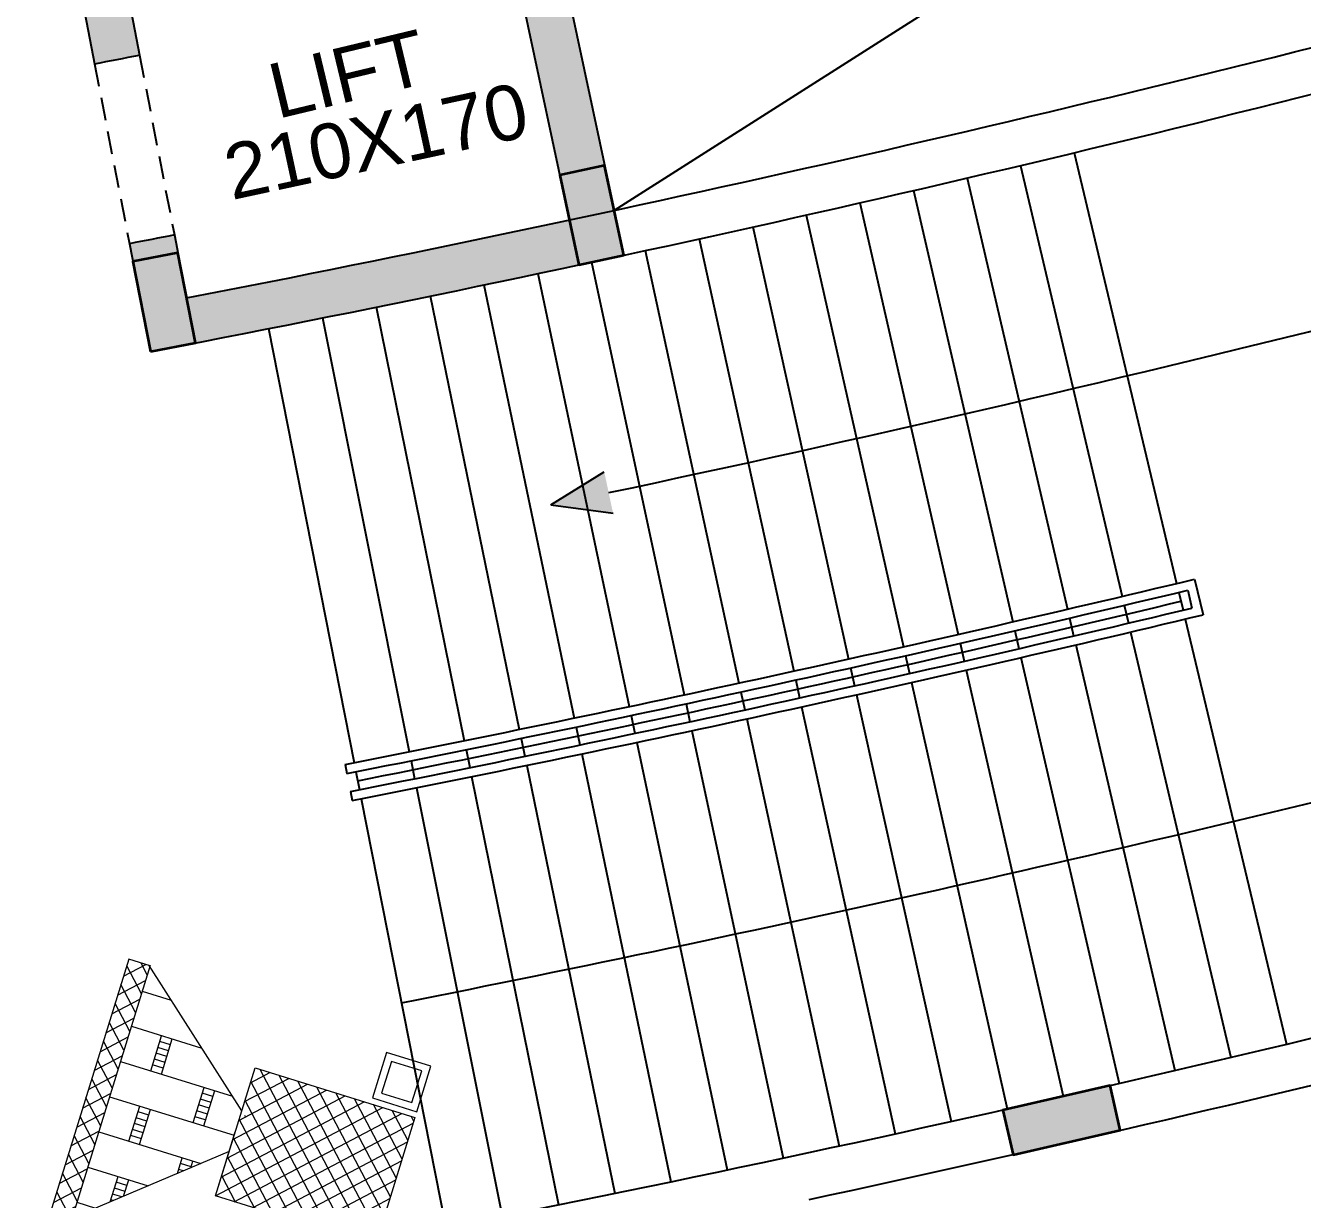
# Model space of a CAD drawing. Header units: inches. Extents: x -221585 to 401252, y -284294 to 332380.
# Drawn here: x 176680 to 177377, y 52875 to 53515 of the extents above; entities that cross this region are included whole.
import ezdxf

# ---------------------------------------------------------------- set-up
doc = ezdxf.new("R2010")
doc.units = ezdxf.units.IN
doc.header["$MEASUREMENT"] = 0
doc.linetypes.add('HIDDEN2', pattern=[0.1875, 0.125, -0.0625])
for name, color, linetype, lineweight in [('A-SEC-TXT', 3, 'Continuous', 0), ('A-WALL', 1, 'Continuous', 9), ('column fa 25', 3, 'Continuous', 35), ('text', 72, 'HIDDEN2', 5)]:
    doc.layers.add(name, color=color, linetype=linetype, lineweight=lineweight)
doc.layers.add('AC-GRND-PATT', color=251, linetype='Continuous')
doc.styles.add('DIM', font='arial.ttf')
pattern_1 = [(135.0000000000003, (-206628.5231979876, -439172.1450680238), (31.07679027994059, 31.076790279941), []), (45.00000000000047, (-206628.5231979876, -439172.1450680238), (31.076790279941, -31.07679027994059), [])]

# ---------------------------------------------------------------- blocks, each defined once
blk = doc.blocks.new('ddfe')
at = {"layer": 'column fa 25', "ltscale": 10}
h = blk.add_hatch(color=3, dxfattribs=at)
h.set_gradient(color1=(141, 141, 141), color2=(145, 145, 145), one_color=1, tint=0.5699999928474426, name='CYLINDER')
h.paths.add_polyline_path([(177039.0371168449, 119902.3598854549), (177064.0371168449, 119902.3598854549), (177064.0371168449, 119962.3598854549), (177039.0371168449, 119962.3598854549)])
at = {"layer": 'column fa 25', "color": 2, "ltscale": 10}
blk.add_lwpolyline([(177039.0371168449, 119902.3598854549), (177064.0371168449, 119902.3598854549), (177064.0371168449, 119962.3598854549), (177039.0371168449, 119962.3598854549)], close=True, dxfattribs=at)
blk = doc.blocks.new('ad')
at = {"layer": 'column fa 25', "ltscale": 10}
h = blk.add_hatch(color=3, dxfattribs=at)
h.set_gradient(color1=(141, 141, 141), color2=(145, 145, 145), one_color=1, tint=0.5699999928474426, name='CYLINDER')
h.paths.add_polyline_path([(177442.8026615202, 119905.9636786617), (177467.8026615202, 119905.9636786617), (177467.8026615202, 119955.9636786617), (177442.8026615202, 119955.9636786617)])
blk.add_lwpolyline([(177442.8026615202, 119905.9636786617), (177467.8026615202, 119905.9636786617), (177467.8026615202, 119955.9636786617), (177442.8026615202, 119955.9636786617)], close=True, dxfattribs=at)
blk = doc.blocks.new('A$C08703A85')
at = {"layer": 'AC-GRND-PATT', "lineweight": -2, "ltscale": 0.1}
h = blk.add_hatch(dxfattribs=at)
h.set_pattern_fill('ANSI37', color=0, scale=351.5937463113331, angle=-2.691e-13)
h.set_pattern_definition(pattern_1)
h.paths.add_polyline_path([(-0.003734150435775518, 836.800141538959), (67.48671045014635, 836.800141538959), (70.3150150985457, 834.4036621111445), (70.3150150985457, 5.948316450696439), (63.24153318116441, 0.001329909544438124), (-0.003734150435775518, 0.001329909544438124)])
h = blk.add_hatch(dxfattribs=at)
h.set_pattern_fill('BRSTONE', color=0, scale=351.5937463113331, angle=-2.691e-13)
h.set_pattern_definition([(180.000000000001, (-206628.5231979876, -439172.1450680238), (-6.724011267479903e-13, 116.02593628274), []), (90, (-206944.9575696974, -439172.1450680238), (175.7968731556658, 116.025936282741), [116.02593628274, -116.02593628274]), (90, (-206909.7981950431, -439172.1450680238), (175.7968731556658, 116.025936282741), [116.02593628274, -116.02593628274]), (180.000000000001, (-206944.9575696974, -439152.8074119729), (-175.7968731556674, 116.025936282739), [-316.4343716801998, 35.1593746311333]), (180.000000000001, (-206944.9575696974, -439133.469755922), (-175.7968731556674, 116.025936282739), [-316.4343716801998, 35.1593746311333]), (180.000000000001, (-206944.9575696974, -439114.132099886), (-175.7968731556674, 116.025936282739), [-316.4343716801998, 35.1593746311333]), (180.000000000001, (-206944.9575696974, -439094.794443835), (-175.7968731556674, 116.025936282739), [-316.4343716801998, 35.1593746311333]), (180.000000000001, (-206944.9575696974, -439075.4567877841), (-175.7968731556674, 116.025936282739), [-316.4343716801998, 35.1593746311333])])
h.paths.add_polyline_path([(70.3150150985457, 834.4036621111445), (481.4555202932097, 486.0360413151793), (481.4555202932097, 351.6121742981486), (70.3150150985457, 5.948316450696439)])
h = blk.add_hatch(dxfattribs=at)
h.set_pattern_fill('ANSI37', color=0, scale=351.5937463113331, angle=-2.691e-13)
h.set_pattern_definition(pattern_1)
h.paths.add_polyline_path([(1008.846139809582, 627.6013600486331), (1008.846139809582, 205.6888644653372), (481.4555202932097, 205.6888644653372), (481.4555202932097, 416.6451122718863), (481.4555202932097, 627.6013600486331)])
at = {"layer": 'A-WALL', "color": 10, "lineweight": -2, "ltscale": 0.1}
for p, q in [((-0.003734150435775518, 836.800141538959), (-0.003734150435775518, 0.001329909544438124)), ((70.3150150985457, 836.800141538959), (-0.003734150435775518, 836.800141538959)), ((481.4555202932097, 486.0360413151793), (67.48671045014635, 836.800141538959)), ((70.3150150985457, 838.5576078253798), (70.3150150985457, 0.001329909544438124)), ((481.4555202932097, 205.6888644653372), (481.4555202932097, 627.6013600486331)), ((481.4555202932097, 627.6013600486331), (1008.846139809582, 627.6013600486331)), ((1008.846139809582, 627.6013600486331), (1008.846139809582, 205.6888644653372)), ((498.59251584718, 471.5155203151517), (494.5514070005156, 474.9396330821328)), ((481.4555202932097, 205.6888644653372), (481.4555202932097, 416.6451122718863)), ((481.4555202932097, 351.6121742981486), (63.24153318116441, 0.001329909544438124)), ((1008.846139809582, 205.6888644653372), (481.4555202932097, 205.6888644653372))]:
    blk.add_line(p, q, dxfattribs=at)
at = {"layer": 'A-WALL', "color": 10, "linetype": 'ByBlock', "lineweight": -2, "ltscale": 0.1}
blk.add_line((70.3150150985457, 0.001329909544438124), (-0.003734150435775518, 0.001329909544438124), dxfattribs=at)
blk = doc.blocks.new('A$C1C8104B6')
at = {"color": 6}
for points in [[(736.5003980866168, 0.0002716926392167807), (887, 0.0002716926392167807), (887, 146), (736.5003980866168, 146)], [(759.5003980866168, 23.00027169263922), (864, 23.00027169263922), (864, 123), (759.5003980866168, 123)]]:
    blk.add_lwpolyline(points, close=True, dxfattribs=at)
at = {"layer": 'A-SEC-TXT', "rotation": 270}
blk.add_blockref('A$C08703A85', (89.89903803798393, 1008.846411502222), dxfattribs=at)

msp = doc.modelspace()

# ---------------------------------------------------------------- hatches: boundary and pattern name
at = {"ltscale": 10}
h = msp.add_hatch(color=4, dxfattribs=at)
h.dxf.hatch_style = 1
edge = h.paths.add_edge_path()
edge.add_arc((174518.5734256366, 64954.77928673777), 11609.56133495549, 280.8636872177116, 282.1450745336707, ccw=False)
edge.add_line((176706.6629943461, 53553.28033136363), (176718.0840994302, 53494.37727915384))
edge.add_arc((171339.9704434515, 81402.12437826044), 28421.23246174097, 280.9077770543814, 280.9581758149061)
edge.add_line((176742.6303484246, 53499.1187947124), (176735.9680474901, 53533.47885504788))
edge.add_arc((174573.3184382286, 64685.80422424672), 11360.07986208351, 280.97453807958, 282.0342236718171)
edge.add_line((176941.8487024724, 53575.3821413429), (176977.2966141101, 53409.11895972856))
edge.add_arc((174587.4825247555, 64616.21297649598), 11459.06486945344, 280.97135196870903, 282.0375255584031, ccw=False)
edge.add_line((176768.3506147976, 53366.59155814692), (176761.6654939522, 53400.94719375398))
edge.add_arc((158280.7051457687, 148910.9455297724), 97281.57933307505, 280.9365473623659, 280.95126063165924, ccw=False)
edge.add_line((176737.1383955258, 53396.20452486454), (176748.5595001189, 53337.30147518725))
edge.add_arc((174541.3514031032, 64841.8439856668), 11714.36152587767, 280.8605322741855, 282.1503137187394)
edge.add_line((177006.956392943, 53389.89838707789), (176961.0825543471, 53605.06283449729))
h = msp.add_hatch(color=2, dxfattribs=at)
h.dxf.hatch_style = 1
h.paths.add_polyline_path([(177001.127180339, 53249.1142692351), (176967.1953612669, 53253.67258201305), (176996.3483196758, 53271.62394900642)])

# ---------------------------------------------------------------- linework, layer by layer
at = {"color": 4, "ltscale": 10}
for p, q in [((176611.4871109735, 54044.13913934263), (176718.0822157532, 53494.38699400357)), ((176948.5715069796, 53663.74404967068), (177006.956392943, 53389.89838707777)), ((176940.806116831, 53580.27223491877), (176978.339199921, 53404.22886618889)), ((176735.0162902137, 53538.38743509578), (176742.6303484246, 53499.1187947124)), ((176737.1383955234, 53396.20452487688, 2.185983530485202e-07), (176748.5595001165, 53337.30147519957, 2.185983530485202e-07)), ((176761.6654939521, 53400.94719375389), (176769.2795521631, 53361.67855337057))]:
    msp.add_line(p, q, dxfattribs=at)
at = {"color": 2, "ltscale": 10}
for p, q in [((177440.9335882918, 53693.65574576157), (177001.7414174803, 53414.35845647597)), ((176967.1953612669, 53253.67258201305), (176996.3483196758, 53271.62394900642)), ((176967.1953612669, 53253.67258201308), (177001.127180339, 53249.11426923513)), ((177318.5413791045, 53213.11023346033), (177323.180625721, 53193.65573066323)), ((177314.8383055458, 53207.08369867229), (177317.1579282271, 53197.35644990236))]:
    msp.add_line(p, q, dxfattribs=at)
at = {"color": 2, "linetype": 'HIDDEN2', "ltscale": 100}
for p, q in [((176742.6303484246, 53499.1187947124), (176761.6654939521, 53400.94719375389)), ((176718.0874481849, 53494.36000833051), (176737.1225937125, 53396.188407372))]:
    msp.add_line(p, q, dxfattribs=at)
at = {"color": 2, "ltscale": 8}
for p, q in [((177252.7670093562, 53445.692546366, 0.4209872332856588), (177308.7852798669, 53210.77936374529, 0.4298061097083051)), ((177223.5761932791, 53438.77172413281, 0.4209858078862745), (177278.9829720881, 53203.71356353843, 0.4298046544495329)), ((177194.3674663514, 53431.92688703457, 0.4209843824917157), (177249.1623782608, 53196.72534020962, 0.4298031991956866)), ((177165.1408283914, 53425.15803584307, 0.4209801062790828), (177219.3234981992, 53189.81469454679, 0.4297988334045873)), ((177135.8962788532, 53418.46517287391, 0.4209729791615005), (177189.4663313462, 53182.98162891406, 0.4297915569875388)), ((177106.633816827, 53411.84830198668, 0.4209630009941654), (177159.5908767729, 53176.22614725189, 0.4297813697967048)), ((177077.353441039, 53405.30742858529, 0.4209501715743376), (177129.6971331788, 53169.54825507729, 0.4297682716250971)), ((177048.0551498514, 53398.84255961854, 0.42093449064131), (177099.7850988918, 53162.94795948475, 0.4297522622065489)), ((177018.7389412617, 53392.45370358096, 0.4209159578763891), (177069.8547718673, 53156.42526914673, 0.4297333412156895)), ((176989.4048129033, 53386.14087051353, 0.4208945729028611), (177039.9061496894, 53149.98019431443, 0.4297115082679144)), ((176930.6827855886, 53373.74332119162, 0.4208432445327859), (176979.9540083446, 53137.32294007331, 0.4296591046667715)), ((176960.0527620444, 53379.90407200471, 0.420870335285952), (177009.9392295689, 53143.6127468192, 0.4296867629193424)), ((176901.2948800738, 53367.65863276155, 0.4208133000923334), (176949.9504824818, 53131.1107890717, 0.4296285329476295)), ((176871.8890416723, 53361.65002295315, 0.4207805013553528), (176919.9286480727, 53124.97631039326, 0.4295950471399118)), ((176842.4652661902, 53355.71750955838, 0.4207448476543328), (176889.8885008355, 53118.91952220253, 0.4295586465621269)), ((176813.0235490673, 53349.86111192404, 0.4207063382634247), (176859.8300361144, 53112.94044425174, 0.4295193304732171)), ((177309.9450784282, 53205.91573677589, 0.4299886951414867), (177312.2646755508, 53196.18848283715, 0.4303538660078481)), ((177280.1301103657, 53198.84693495471, 0.4299872392645068), (177282.4243869209, 53189.11367778723, 0.4303524088944555)), ((177250.2968484866, 53191.85574296686, 0.4299857833924564), (177252.5657889384, 53182.11654848135, 0.4303509517859959)), ((177313.4244741121, 53191.32485586779, 0.4305364514410298), (177368.746865486, 52959.32984942872, 0.4392457766037661)), ((177220.4452926052, 53184.9421616007, 0.4299814157467304), (177222.6888814171, 53175.1970957085, 0.4303465804310165)), ((177283.5715251986, 53184.24704920351, 0.4305349937094294), (177338.2900210411, 52952.10886575938, 0.4392442893837026)), ((177160.6872962335, 53171.34784177081, 0.4299639447201529), (177162.8801351546, 53161.59123080871, 0.4303290945670491)), ((177190.5754421639, 53178.10619322133, 0.4299741362385954), (177192.7936637992, 53168.35532183583, 0.4303392947407086)), ((177253.7002591643, 53177.24695123859, 0.4305335359827656), (177307.8144889381, 52944.96716275932, 0.439242802168675)), ((177130.7808535129, 53164.66711276861, 0.4299508409843267), (177132.9482941813, 53154.90482815132, 0.4303159797027843)), ((177223.8106758231, 53170.32456276244, 0.4305291627731587), (177277.3202689873, 52937.90474123381, 0.4392383404933773)), ((177100.8561123295, 53158.06401331221, 0.4299348247648347), (177102.9981392048, 53148.29612096712, 0.4302999498814082)), ((177193.9027746168, 53163.47988614308, 0.4305218739917652), (177246.8073606193, 52930.92160359885, 0.4392309042671701)), ((177070.9130706377, 53151.53855207768, 0.429915895736172), (177073.0296681783, 53141.76511793961, 0.4302810047771371)), ((177163.9765546152, 53156.71292532764, 0.4305116694904972), (177216.2757628848, 52924.01775388145, 0.4392204933389679)), ((177040.9517260204, 53145.09073932066, 0.4298940535135672), (177043.0428786823, 53135.31182933312, 0.4302591440048745)), ((177104.0691526425, 53143.4121747946, 0.430482512439695), (177155.1564936202, 52910.44794236434, 0.4391907464699625)), ((177134.0320145154, 53150.02368584268, 0.4304985490620131), (177185.7254744548, 52917.19319771985, 0.4392071074972351)), ((177010.9720756875, 53138.72058687748, 0.4298692976529524), (177013.0377679245, 53128.936266994, 0.4302343671201741)), ((177074.0879669486, 53136.87840087058, 0.4304635592976188), (177124.5688182921, 52903.78199667773, 0.4391714099246305)), ((176980.9741164763, 53132.42810816613, 0.4298416276509117), (176983.0143327394, 53122.63844435169, 0.4302066736191928)), ((177044.0884550133, 53130.42237433935, 0.4304416892505281), (177093.9624460008, 52897.19537113652, 0.4391490974681898)), ((176950.9578448505, 53126.21331818787, 0.429811042944633), (176952.9725695879, 53116.41837642017, 0.4301760629386407)), ((177014.070614043, 53124.04410705225, 0.430416901853785), (177063.3373738965, 52890.6880778318, 0.4391238086470087)), ((176920.9232569009, 53120.07623352866, 0.4297775429118496), (176922.9124745572, 53110.27607979947, 0.4301425344557235)), ((176984.034440871, 53117.74361244448, 0.4303891966033338), (177032.6935987481, 52884.26013047049, 0.4390955429468353)), ((176854.924640471, 53111.972407729, 0.4295192917171396), (176855.8937189652, 53107.06721747968, 0.4297017553404239)), ((176854.924640471, 53111.972407729, 0.4295192917171396), (176855.8937189652, 53107.06721747968, 0.4297017553404239)), ((176890.8703483437, 53114.01687236079, 0.4297411268707772), (176892.8340433601, 53104.21157267735, 0.4301060874880769)), ((176953.9799319566, 53111.52090553632, 0.430358572935645), (177002.0311169434, 52877.9115443768, 0.4390642997927386)), ((176860.7991145212, 53108.03525444485, 0.4297017940800452), (176862.7372713347, 53098.22487483108, 0.4300667212937015)), ((176923.9070833853, 53105.37600293486, 0.4303250302276605), (176971.3499244888, 52871.64233649369, 0.4390300785490589)), ((176857.8318759533, 53097.25683698223, 0.4300666825869517), (176858.8009544472, 53092.35164673404, 0.4302491462101952)), ((176893.8158908683, 53099.30892283561, 0.4302885677967264), (176940.6500170086, 52865.45252538477, 0.4389928785193312)), ((176863.7063497415, 53093.31968502419, 0.4302491849005297), (176909.9313897446, 52859.34213123597, 0.4389526989462261))]:
    msp.add_line(p, q, dxfattribs=at)
at = {"color": 4, "ltscale": 10}
for centre, radius, start, end in [((174578.6198291466, 64659.75724964017, 0.8422345002935993), 11503.49999996297, 280.9732954312244, 284.6306331046603), ((174578.6198291374, 64659.75724967608), 11368.5, 280.8472985411058, 280.9732954312244), ((174676.6630050721, 64191.2414276112, 0.8422345002935993), 11049.90366004256, 280.8329433274868, 284.7525835840466), ((180000.1654128568, 36633.08370240172), 17077.73778313058, 100.9313579502777, 101.0152329121903), ((174591.2008742313, 64599.10123850392, -28.99995578319036), 11966.56208717097, 280.7324215738334, 284.6511007671294), ((174511.4759443575, 64940.5883381795), 12342.23748544237, 282.1455119494177, 283.8877911604617)]:
    msp.add_arc(centre, radius, start, end, dxfattribs=at)
at = {"color": 2, "ltscale": 10}
for radius, start, end in [(11653.5, 281.9860703380602, 284.0415291983822), (11903.5, 281.1755472969539, 284.056510752725)]:
    msp.add_arc((174578.6194665716, 64659.75724964908), radius, start, end, dxfattribs=at)
at = {"color": 2, "ltscale": 8}
for radius, start, end in [(11770, 281.1512075451313, 283.4613045334156), (11775, 281.1512178787905, 283.4369544388881), (11780, 281.1755472969539, 283.4126250188002), (11785, 281.1512385257156, 283.4369337933873), (11790, 281.1512488321815, 283.4612219533182)]:
    msp.add_arc((174578.6194665716, 64659.75724964908), radius, start, end, dxfattribs=at)

# ---------------------------------------------------------------- block references
at = {"layer": 'A-SEC-TXT', "xscale": 0.17325, "yscale": 0.17325, "zscale": 0.17325, "rotation": 72.80231606174786}
msp.add_blockref('A$C1C8104B6', (176856.2488412933, 52800.6150313291), dxfattribs=at)
at = {"layer": 'column fa 25', "color": 3, "rotation": 12.03546632198835}
msp.add_blockref('ad', (28442.57126581957, -100885.4547287581, -2.762014750296725e-06), dxfattribs=at)
at = {"layer": 'column fa 25', "color": 3, "extrusion": (-9.4129902790774e-10, 9.752140819576694e-09, 1), "rotation": 11.02648216090999}
msp.add_blockref('ad', (25515.11139570066, -98293.24118514803, 0.001062989199067555), dxfattribs=at)
at = {"layer": 'column fa 25', "color": 3, "extrusion": (-0.004003208026491226, 0.01743271690563109, 0.9998400245573213), "rotation": 90.00000000000756}
msp.add_blockref('ddfe', (-64660.96052923844, -188955.2817265623, 213.1734824136461), dxfattribs=at)

# ---------------------------------------------------------------- texts
at = {"layer": 'text', "lineweight": -2, "ltscale": 2, "char_height": 30, "attachment_point": 7, "style": 'DIM'}
for s, insert, width, rotation in [('{\\C3;LIFT}', (176817.8131750794, 53464.20396613768), 355.219679429928, 13.474073049098905), ('{\\C3;210X170}', (176793.0233685543, 53419.53109226747, 0.8421717045791958), 592.7904476856264, 12.14596205897312)]:
    msp.add_mtext(s, dxfattribs=dict(at, insert=insert, width=width, rotation=rotation))

doc.saveas('drawing.dxf')
